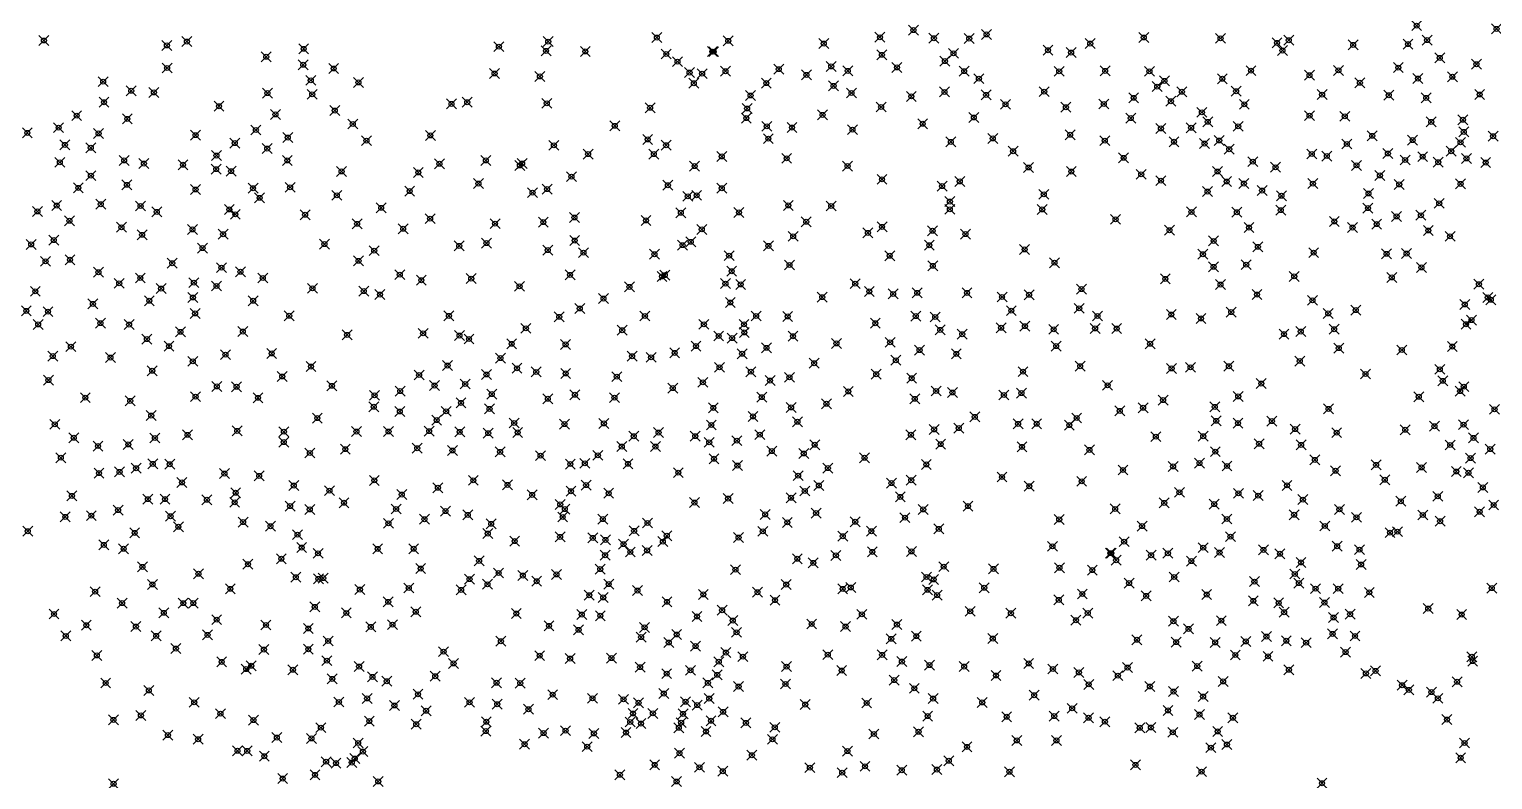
# Model space of a CAD drawing. Header units: millimetres. Extents: x 476859 to 479474, y 2367368 to 2370543.
# Drawn here: x 477273 to 477863, y 2368488 to 2368791 of the extents above; entities that cross this region are included whole.
import ezdxf

# ---------------------------------------------------------------- set-up
doc = ezdxf.new("R2010")
doc.units = ezdxf.units.MM
doc.header["$PDMODE"] = 35
doc.header["$PDSIZE"] = 2

msp = doc.modelspace()

# ---------------------------------------------------------------- linework, layer by layer
for p in [(477832.669, 2368792.221, 13.226), (477864.88, 2368790.929, 13.54), (477279.37, 2368786.245, 8.68), (477337, 2368785.811, 15.32), (477482.636, 2368785.794, 17.405), (477526.402, 2368787.443, 19.458), (477555.195, 2368786.117, 20.186), (477593.674, 2368785.01, 20.164), (477616.343, 2368787.539, 19.683), (477629.821, 2368790.42, 19.453), (477638.081, 2368787.171, 19.111), (477652.314, 2368787.024, 18.585), (477659.308, 2368788.68, 18.464), (477701.092, 2368785.004, 17.077), (477722.682, 2368787.452, 16.42), (477753.636, 2368787.122, 16.118), (477776.369, 2368785.265, 14.753), (477781.126, 2368786.356, 14.765), (477836.871, 2368786.408, 13.162), (477328.937, 2368784.268, 14.929), (477368.955, 2368779.683, 15.297), (477384.061, 2368782.88, 16.759), (477462.768, 2368783.751, 16.871), (477481.753, 2368782.064, 17.36), (477497.588, 2368781.838, 18.126), (477530.221, 2368780.794, 19.105), (477548.799, 2368781.763, 19.879), (477549.319, 2368781.73, 19.804), (477617.125, 2368780.469, 19.597), (477645.994, 2368781.058, 18.493), (477684.087, 2368782.31, 17.651), (477693.378, 2368781.375, 16.893), (477778.579, 2368782.193, 14.901), (477807.074, 2368784.455, 14.59), (477829.181, 2368784.797, 13.661), (477841.975, 2368779.243, 13.538), (477329.002, 2368775.153, 14.716), (477383.89, 2368776.462, 15.206), (477396.154, 2368774.958, 15.251), (477534.747, 2368777.701, 19.055), (477539.591, 2368773.309, 19.023), (477554.087, 2368773.836, 18.813), (477575.555, 2368774.69, 19.542), (477596.687, 2368775.799, 19.723), (477603.379, 2368774.001, 19.844), (477623.196, 2368775.401, 19.539), (477642.535, 2368777.953, 18.438), (477650.28, 2368773.881, 18.228), (477688.595, 2368773.819, 16.951), (477707.125, 2368773.986, 15.64), (477724.951, 2368773.808, 15.399), (477765.888, 2368774.091, 15.706), (477801.146, 2368774.203, 14.306), (477825.274, 2368775.313, 13.67), (477856.754, 2368776.692, 13.637), (477303.235, 2368769.652, 12.45), (477386.913, 2368770.173, 15.175), (477406.129, 2368769.341, 15.07), (477461.016, 2368772.942, 16.525), (477479.273, 2368771.758, 17.23), (477541.327, 2368768.999, 18.889), (477544.639, 2368772.88, 18.792), (477570.55, 2368769.069, 19.163), (477586.69, 2368772.389, 19.943), (477597.656, 2368767.95, 19.59), (477656.243, 2368770.862, 18.29), (477728.117, 2368767.651, 15.287), (477731.022, 2368769.974, 15.479), (477754.357, 2368770.825, 15.841), (477789.473, 2368772.233, 14.361), (477809.789, 2368769.208, 14.133), (477833.196, 2368770.898, 13.594), (477847.069, 2368771.621, 13.13), (477303.583, 2368761.36, 12.624), (477314.539, 2368765.985, 12.883), (477323.695, 2368765.318, 12.611), (477369.446, 2368765.026, 15.26), (477387.509, 2368764.554, 15.124), (477449.97, 2368761.35, 17.572), (477564.184, 2368764.075, 19.204), (477604.848, 2368765.072, 19.584), (477628.995, 2368763.72, 18.608), (477642.366, 2368765.503, 18.503), (477659.132, 2368764.313, 18.304), (477682.562, 2368765.624, 16.99), (477718.609, 2368763.13, 16.094), (477733.614, 2368761.755, 15.201), (477738.052, 2368765.57, 15.489), (477759.905, 2368765.806, 15.624), (477794.553, 2368764.426, 14.305), (477821.422, 2368764.183, 13.872), (477836.507, 2368763.118, 13.694), (477858.08, 2368764.479, 13.022), (477292.564, 2368755.956, 10.849), (477349.946, 2368759.762, 15.27), (477372.683, 2368756.431, 14.813), (477396.573, 2368757.997, 15.144), (477443.648, 2368760.679, 16.178), (477482.04, 2368760.93, 17.224), (477523.702, 2368759.125, 18.32), (477562.808, 2368758.829, 18.861), (477593.211, 2368756.26, 18.304), (477616.811, 2368759.425, 18.788), (477666.942, 2368760.505, 17.742), (477691.286, 2368759.334, 16.15), (477706.547, 2368760.649, 16.049), (477746.103, 2368757.273, 15.574), (477763.206, 2368760.507, 15.894), (477789.521, 2368755.941, 14.711), (477803.674, 2368755.682, 13.789), (477285.288, 2368751.115, 10.064), (477312.979, 2368754.652, 12.55), (477364.805, 2368750.155, 14.792), (477403.856, 2368752.577, 14.7), (477509.434, 2368751.838, 17.65), (477562.48, 2368754.965, 18.904), (477570.705, 2368751.639, 18.491), (477580.896, 2368751.155, 38.294), (477605.28, 2368750.315, 18.481), (477633.559, 2368752.672, 18.613), (477654.184, 2368755.207, 18.136), (477717.434, 2368754.963, 16.022), (477729.59, 2368750.78, 15.807), (477741.771, 2368751.086, 15.365), (477748.48, 2368753.46, 15.486), (477760.748, 2368751.652, 15.592), (477838.555, 2368753.423, 13.746), (477851.318, 2368754.288, 13.042), (477272.691, 2368748.992, 10.159), (477287.821, 2368744.172, 10.1), (477301.404, 2368748.771, 10.83), (477340.496, 2368748.09, 15.12), (477356.281, 2368744.906, 14.767), (477377.634, 2368747.115, 14.718), (477409.366, 2368745.88, 14.679), (477435.131, 2368747.969, 16.16), (477484.938, 2368743.993, 16.81), (477522.722, 2368746.373, 17.999), (477530.158, 2368744.04, 17.951), (477571.356, 2368746.669, 18.166), (477644.905, 2368745.353, 18.436), (477661.821, 2368746.76, 17.083), (477693.013, 2368748.226, 16.16), (477706.943, 2368745.863, 16.191), (477734.871, 2368745.428, 15.7), (477747.168, 2368744.697, 15.067), (477753.101, 2368745.926, 15.129), (477804.532, 2368744.52, 13.462), (477814.759, 2368747.808, 13.841), (477831.045, 2368746.101, 13.417), (477850.374, 2368745.2, 13.048), (477851.674, 2368749.38, 13.37), (477863.472, 2368747.66, 12.452), (477298.249, 2368743.018, 10.594), (477311.711, 2368737.892, 11.019), (477348.908, 2368739.855, 15.827), (477369.364, 2368742.678, 14.706), (477377.47, 2368737.898, 14.621), (477457.485, 2368737.892, 14.549), (477498.718, 2368740.457, 17.014), (477525.195, 2368740.463, 17.974), (477552.576, 2368739.503, 17.993), (477578.729, 2368738.731, 17.675), (477670.002, 2368741.595, 16.633), (477714.559, 2368738.95, 16.01), (477757.108, 2368742.412, 14.944), (477790.396, 2368740.481, 14.525), (477796.469, 2368739.668, 13.481), (477821.074, 2368740.686, 12.94), (477828.018, 2368738.08, 13.268), (477835.109, 2368739.411, 12.97), (477846.618, 2368741.609, 13.122), (477852.751, 2368738.688, 13.001), (477285.779, 2368737.141, 10.21), (477319.651, 2368736.65, 12.394), (477335.411, 2368736.152, 12.341), (477348.792, 2368734.379, 14.72), (477354.806, 2368733.569, 14.22), (477399.344, 2368733.457, 14.56), (477430.267, 2368733.045, 14.68), (477438.772, 2368736.545, 14.72), (477471.218, 2368735.894, 15.281), (477472.086, 2368736.656, 15.675), (477541.641, 2368735.6, 17.891), (477603.301, 2368735.635, 17.897), (477676.264, 2368735.046, 16.427), (477693.47, 2368733.42, 16.165), (477721.66, 2368732.297, 15.82), (477752.409, 2368733.43, 14.869), (477766.6, 2368737.392, 14.667), (477775.797, 2368735.135, 14.204), (477808.417, 2368735.905, 13.243), (477817.873, 2368731.847, 13.41), (477841.375, 2368737.178, 13.021), (477860.503, 2368737.04, 10.94), (477293.243, 2368726.829, 9.67), (477298.285, 2368731.772, 10.077), (477312.814, 2368728.061, 10.797), (477340.474, 2368726.177, 12.32), (477363.653, 2368726.706, 14.763), (477378.572, 2368727.049, 14.67), (477454.501, 2368728.56, 17.369), (477482.161, 2368726.346, 16.79), (477491.968, 2368731.359, 16.785), (477530.859, 2368727.89, 17.632), (477552.562, 2368726.675, 17.61), (477617.177, 2368730.274, 17.514), (477641.371, 2368727.546, 17.285), (477648.506, 2368729.441, 16.875), (477729.608, 2368729.733, 15.522), (477756.08, 2368729.407, 14.917), (477763.022, 2368728.57, 14.738), (477790.855, 2368728.549, 13.742), (477825.654, 2368728.233, 13.103), (477850.381, 2368728.44, 11.299), (477302.289, 2368720.24, 9.832), (477366.304, 2368722.822, 14.592), (477397.425, 2368723.834, 14.9), (477426.772, 2368725.55, 14.59), (477476.312, 2368724.915, 15.56), (477538.878, 2368723.437, 17.464), (477542.463, 2368723.831, 17.648), (477644.523, 2368721.306, 16.881), (477682.36, 2368724.245, 16.165), (477748.398, 2368725.326, 15.457), (477770.39, 2368725.763, 14.94), (477778.158, 2368723.663, 14.814), (477813.254, 2368724.568, 13.67), (477841.791, 2368720.603, 12.175), (477276.726, 2368717.339, 9.53), (477284.508, 2368719.687, 9.865), (477318.327, 2368719.514, 11.182), (477324.865, 2368717.145, 11.32), (477354.106, 2368718.129, 12.493), (477356.525, 2368716.167, 12.974), (477384.654, 2368716.007, 16.493), (477415.301, 2368718.794, 14.36), (477435.022, 2368714.41, 14.269), (477493.209, 2368714.885, 16.594), (477536.082, 2368716.814, 17.364), (477559.512, 2368716.936, 17.44), (477579.403, 2368719.772, 17.34), (477596.722, 2368719.516, 17.876), (477644.515, 2368718.189, 17.001), (477681.77, 2368718.142, 16.331), (477711.319, 2368714.151, 15.552), (477741.905, 2368717.128, 14.95), (477760.185, 2368717.007, 15.257), (477777.905, 2368717.85, 14.538), (477813.043, 2368718.686, 13.327), (477824.582, 2368715.343, 12.837), (477834.385, 2368715.785, 12.524), (477289.641, 2368713.564, 9.36), (477310.595, 2368710.946, 10.077), (477339.252, 2368710.069, 12.078), (477405.596, 2368712.333, 14.178), (477424.168, 2368710.333, 16.54), (477461.195, 2368712.414, 14.11), (477480.657, 2368713.021, 15.308), (477522.028, 2368713.699, 20.495), (477544.523, 2368710.105, -0.006), (477586.63, 2368713.168, 17.31), (477611.49, 2368708.688, 17.113), (477617.186, 2368711.099, 17.125), (477637.57, 2368709.529, 16.905), (477650.801, 2368708.21, 16.82), (477733.046, 2368709.778, 14.74), (477765.105, 2368710.822, 15.269), (477799.476, 2368713.302, 14.207), (477806.833, 2368710.843, 13.977), (477816.549, 2368712.223, 13.052), (477837.383, 2368709.647, 12.275), (477274.221, 2368704.043, 9.651), (477283.317, 2368705.767, 9.424), (477318.945, 2368707.911, 9.95), (477343.309, 2368702.565, 11.502), (477351.587, 2368708.127, 11.995), (477392.419, 2368704.179, 14.168), (477446.767, 2368703.431, 14.01), (477457.745, 2368704.58, 14.07), (477493.304, 2368705.593, 16.42), (477536.768, 2368703.735, 20.962), (477540.091, 2368705.077, 16.856), (477571.372, 2368703.457, 18.756), (477581.364, 2368707.301, 17.209), (477636.239, 2368703.728, 16.972), (477750.834, 2368705.435, 15.232), (477768.68, 2368703.07, 15.166), (477846.128, 2368707.287, 10.78), (477280.009, 2368697.213, 9.574), (477289.86, 2368697.85, 9.243), (477331.075, 2368696.466, 10.989), (477406.174, 2368697.427, 13.936), (477412.496, 2368701.536, 14.025), (477482.439, 2368701.754, 16.39), (477496.851, 2368700.706, 16.36), (477525.458, 2368700.072, 18.359), (477555.537, 2368699.521, 17.168), (477620.275, 2368699.486, 16.54), (477674.656, 2368702.007, 16.511), (477686.691, 2368696.668, 15.821), (477746.528, 2368700.064, 15.032), (477791.152, 2368700.707, 14.241), (477820.564, 2368700.244, 12.792), (477828.614, 2368700.345, 12.643), (477301.349, 2368692.813, 9.106), (477350.901, 2368694.682, 11.607), (477358.575, 2368693, 11.56), (477367.562, 2368690.513, 12.199), (477422.803, 2368691.858, 13.63), (477491.426, 2368691.769, 16.33), (477528.485, 2368691.146, 16.974), (477529.64, 2368691.68, 20.962), (477556.584, 2368693.241, 17.049), (477579.882, 2368695.754, 36.415), (477637.662, 2368695.413, 16.373), (477750.831, 2368695.006, 14.847), (477763.975, 2368695.881, 14.75), (477783.345, 2368691.159, 14.12), (477822.641, 2368690.722, 12.439), (477834.578, 2368694.751, 12.24), (477275.892, 2368685.133, 9.495), (477309.703, 2368688.351, 8.975), (477318.211, 2368690.5, 9.816), (477326.579, 2368686.236, 10.23), (477339.809, 2368688.609, 10.506), (477348.895, 2368687.289, 10.47), (477387.579, 2368686.329, 13.656), (477408.295, 2368685.216, 13.69), (477431.496, 2368689.601, 13.69), (477451.611, 2368690.251, 16.26), (477471.102, 2368687.156, 15.4), (477515.383, 2368686.933, 17.815), (477554.051, 2368688.235, 16.559), (477560.205, 2368687.923, 16.984), (477606.375, 2368688.207, 16.506), (477612.054, 2368685.091, 16.146), (477697.558, 2368686.02, 15.712), (477731.369, 2368690.122, 14.69), (477753.605, 2368687.847, 14.691), (477857.779, 2368687.987, 10.429), (477299.105, 2368680.05, 9.186), (477321.846, 2368681.344, 9.46), (477339.428, 2368682.64, 10.22), (477363.698, 2368681.344, 11.014), (477414.807, 2368683.813, 13.657), (477504.918, 2368682.219, 18.837), (477556.024, 2368680.621, 16.398), (477593.061, 2368682.784, 16.537), (477621.671, 2368684.072, 15.916), (477631.384, 2368684.518, 15.565), (477651.443, 2368684.477, 16.212), (477665.552, 2368682.855, 15.955), (477676.449, 2368683.749, 15.898), (477768.311, 2368683.833, 14.145), (477790.674, 2368681.491, 13.606), (477852.076, 2368679.824, 11.088), (477861.332, 2368682.663, 10.333), (477862.533, 2368681.736, 10.323), (477272.258, 2368677.25, 9.737), (477280.992, 2368676.93, 9.374), (477340.29, 2368676.202, 10.235), (477378.225, 2368675.264, 11.981), (477442.614, 2368675.236, 13.928), (477487.051, 2368674.853, 14.56), (477495.346, 2368678.205, 15.781), (477521.613, 2368675.192, 19.502), (477566.445, 2368675.181, 16.83), (477579.15, 2368675.022, 16.704), (477630.781, 2368675.127, 15.364), (477638.625, 2368674.783, 15.646), (477669.292, 2368677.336, 15.645), (477696.663, 2368678.272, 15.3), (477704.047, 2368675.184, 15.096), (477733.801, 2368675.796, 14.624), (477745.735, 2368674.208, 14.498), (477757.922, 2368676.769, 14.6), (477797.013, 2368676.203, 13.279), (477808.117, 2368677.55, 12.599), (477854.783, 2368673.548, 10.527), (477277.04, 2368671.8, 9.54), (477302.12, 2368672.298, 9.137), (477313.701, 2368671.729, 9.127), (477334.419, 2368668.803, 9.52), (477359.531, 2368668.92, 10.409), (477401.555, 2368667.572, 15.676), (477432.198, 2368668.21, 13.784), (477446.875, 2368667.307, 14.031), (477473.623, 2368670.209, 14.49), (477512.447, 2368669.435, 15.89), (477545.362, 2368671.823, 16.111), (477551.332, 2368667.12, 16.165), (477561.541, 2368671.831, 16.124), (477561.669, 2368668.543, 16.056), (477581.287, 2368667.042, 16.369), (477614.466, 2368672.26, 15.998), (477640.629, 2368669.599, 15.507), (477649.497, 2368667.849, 15.507), (477665.162, 2368670.423, 15.386), (477674.784, 2368671.081, 15.068), (477686.371, 2368669.814, 30.085), (477703.076, 2368670.185, 15.587), (477711.748, 2368670.112, 16.511), (477779.205, 2368667.874, 13.732), (477785.96, 2368668.905, 13.651), (477799.416, 2368669.859, 12.69), (477852.55, 2368671.846, 10.584), (477290.253, 2368662.818, 9.092), (477320.863, 2368665.879, 9.232), (477329.77, 2368663.018, 9.565), (477450.684, 2368665.911, 13.914), (477467.905, 2368663.957, 14.24), (477489.634, 2368663.74, 14.38), (477542.2, 2368663.06, 22.016), (477556.762, 2368666.266, 15.839), (477570.612, 2368662.352, 16.24), (477598.802, 2368664.14, 16.11), (477620.437, 2368664.556, -1.029), (477632.329, 2368661.457, 15.259), (477687.363, 2368663.056, 14.943), (477725.221, 2368663.978, 14.984), (477801.277, 2368662.212, 12.22), (477826.657, 2368661.474, 11.32), (477847.064, 2368662.872, 10.96), (477282.94, 2368659.024, 9.748), (477306.198, 2368658.427, 8.78), (477339.344, 2368656.897, 8.94), (477352.52, 2368659.59, 10.342), (477371.174, 2368660.078, 11.09), (477442.074, 2368655.215, 13.18), (477463.38, 2368658.217, 13.56), (477516.424, 2368658.969, 15.386), (477524.089, 2368658.507, 15.826), (477533.589, 2368660.304, 16.153), (477560.773, 2368659.98, 15.861), (477589.818, 2368656.15, 17.602), (477622.741, 2368657.329, 15.496), (477647.118, 2368659.916, 15.383), (477785.567, 2368657.027, 12.747), (477281.175, 2368649.363, 13.863), (477323.025, 2368653.122, 8.807), (477375.431, 2368650.8, 13.168), (477387, 2368654.816, 13.483), (477430.603, 2368651.386, 13.059), (477457.731, 2368651.599, 12.26), (477470.038, 2368654.107, 13.239), (477477.797, 2368652.626, 13.339), (477489.65, 2368652.035, 14.11), (477510.272, 2368650.734, 14.727), (477551.678, 2368654.494, 15.68), (477564.323, 2368652.728, 15.645), (477579.837, 2368650.47, 15.844), (477614.825, 2368651.693, 15.592), (477629.115, 2368650.092, 15.521), (477673.995, 2368652.758, 14.966), (477697.038, 2368654.935, 14.736), (477733.891, 2368654.063, 14.559), (477741.534, 2368654.482, 14.434), (477756.987, 2368654.928, 14.396), (477812.056, 2368651.807, 11.36), (477842.019, 2368653.69, 10.566), (477349.053, 2368646.791, 8.83), (477357.021, 2368646.67, 9.885), (477395.458, 2368647.038, 12.093), (477422.962, 2368644.909, 12.106), (477436.801, 2368647.141, 13.158), (477449.182, 2368647.778, 12.28), (477459.864, 2368643.702, 11.86), (477493.401, 2368643.419, 14.08), (477532.831, 2368646.112, 15.79), (477544.973, 2368648.436, 15.976), (477572.04, 2368649.174, 15.496), (477603.6, 2368644.778, 15.566), (477638.983, 2368644.937, 14.94), (477645.559, 2368644.349, 14.439), (477666.314, 2368643.35, 14.837), (477673.356, 2368644.11, 14.908), (477708.108, 2368647.249, 14.603), (477770.048, 2368647.954, 13.821), (477843.202, 2368649.05, 10.217), (477850.183, 2368644.876, 10.265), (477851.66, 2368646.708, 10.171), (477296.048, 2368642.275, 8.994), (477314.142, 2368640.977, 8.68), (477340.503, 2368642.66, 8.837), (477365.651, 2368642.19, 10.685), (477412.308, 2368638.58, 12.123), (477412.653, 2368643.201, 12.189), (477447.482, 2368640.142, 12.03), (477458.975, 2368637.714, 11.818), (477482.472, 2368641.801, 13.384), (477509.327, 2368642.25, 17.707), (477549.192, 2368638.149, 15.67), (477568.694, 2368642.458, 15.354), (477580.521, 2368638.324, 15.546), (477594.758, 2368639.787, 15.446), (477630.389, 2368641.799, 14.98), (477722.401, 2368638.2, 14.101), (477730.457, 2368641.303, 14.177), (477751.314, 2368638.546, 14.157), (477760.767, 2368642.781, 14.292), (477797.175, 2368637.731, 11.479), (477833.513, 2368642.633, 9.901), (477864.06, 2368637.563, 9.747), (477283.736, 2368631.527, 14.78), (477322.6, 2368635.042, 8.786), (477389.58, 2368634.039, 10.858), (477422.823, 2368636.688, 12.176), (477437.667, 2368633.236, 11.572), (477441.472, 2368636.759, 12.087), (477468.948, 2368632.06, 11.711), (477489.18, 2368631.606, 13.81), (477505.091, 2368631.89, 15.727), (477565.185, 2368634.711, 15.28), (477583.067, 2368632.567, 15.461), (477654.574, 2368634.495, 14.525), (477672.017, 2368631.686, 0.065), (477679.5, 2368631.737, 14.532), (477695.642, 2368634.074, 14.611), (477712.997, 2368636.915, 14.137), (477751.875, 2368632.921, 13.747), (477760.672, 2368632.009, 13.381), (477774.308, 2368632.829, 12.578), (477291.373, 2368626.08, 13.583), (477324.084, 2368625.999, 8.612), (477337.261, 2368627.286, 8.56), (477357.283, 2368628.868, 8.76), (477376.074, 2368628.538, 10.847), (477405.344, 2368628.609, 10.912), (477418.282, 2368628.631, 11.061), (477434.636, 2368628.751, 11.199), (477446.954, 2368628.448, 11.389), (477458.454, 2368627.959, 11.526), (477470.318, 2368628.249, 11.74), (477517.097, 2368626.713, 13.47), (477527.102, 2368628.196, 13.54), (477541.904, 2368626.744, 14.429), (477548.391, 2368631.246, 14.168), (477567.917, 2368627.353, 14.46), (477628.832, 2368627.294, 14.477), (477638.178, 2368629.47, 14.477), (477648.102, 2368630.005, 14.408), (477692.687, 2368631.202, 14.637), (477727.544, 2368626.546, 13.678), (477746.655, 2368626.708, 13.62), (477783.656, 2368629.608, 11.861), (477800.424, 2368628.139, 10.972), (477828.072, 2368629.325, 10.078), (477839.842, 2368630.732, 9.619), (477851.594, 2368631.385, 10.88), (477855.59, 2368626.033, 9.585), (477301.148, 2368622.762, 8.795), (477313.369, 2368623.396, 8.744), (477376.026, 2368624.347, 10.734), (477386.552, 2368619.963, 10.668), (477400.865, 2368621.497, 10.838), (477429.817, 2368621.874, 11.189), (477444.019, 2368620.967, 11.374), (477463.217, 2368620.407, 11.602), (477512.269, 2368622.532, 13.053), (477525.861, 2368622.566, 13.483), (477547.513, 2368624.259, 14.232), (477558.674, 2368624.938, 14.403), (477572.765, 2368620.739, 14.489), (477585.615, 2368619.759, 14.518), (477590.043, 2368623.286, 17.181), (477640.826, 2368623.538, 14.32), (477673.6, 2368622.423, 14.52), (477700.779, 2368621.2, 14.382), (477751.523, 2368620.509, 12.954), (477769.162, 2368623.691, 12.088), (477786.102, 2368623.214, 11.379), (477846.212, 2368623.188, 9.263), (477862.349, 2368621.549, 9.567), (477286.174, 2368618.057, 14.664), (477323.241, 2368615.544, 8.63), (477330.063, 2368615.42, 8.569), (477479.564, 2368618.877, 11.923), (477491.547, 2368615.507, 11.724), (477497.39, 2368615.783, 12.499), (477502.649, 2368619.013, 12.631), (477514.79, 2368615.584, 13.055), (477549.461, 2368617.635, 14.143), (477558.891, 2368614.87, 14.21), (477595.35, 2368613.867, 14.825), (477610.131, 2368618.028, 14.661), (477635.052, 2368615.329, 14.235), (477734.49, 2368614.534, 13.055), (477745.149, 2368615.867, 12.958), (477756.241, 2368614.714, 12.023), (477791.634, 2368617.174, 10.822), (477816.323, 2368615.176, 10.22), (477834.668, 2368614.139, 9.99), (477854.411, 2368617.89, 9.14), (477301.572, 2368611.841, 9.136), (477309.862, 2368612.318, 8.665), (477316.496, 2368613.814, 8.67), (477335, 2368608.092, 10.733), (477352.113, 2368611.65, 10.617), (477366.116, 2368610.734, 10.597), (477412.541, 2368608.922, 10.202), (477452.438, 2368608.932, 10.826), (477535.069, 2368612.027, 13.82), (477583.351, 2368610.813, 14.227), (477628.937, 2368608.983, 14.181), (477665.543, 2368610.267, 13.97), (477697.656, 2368608.545, 14.12), (477714.311, 2368613.099, 13.42), (477799.975, 2368612.801, 10.42), (477819.83, 2368609.172, 10.062), (477848.678, 2368612.494, 9.092), (477853.551, 2368611.984, 9.03), (477290.645, 2368602.668, 14.346), (477356.648, 2368603.913, 10.668), (477380.061, 2368606.824, 10.33), (477394.458, 2368604.781, 9.679), (477423.597, 2368603.203, 10.308), (477438.18, 2368605.951, 10.427), (477466.221, 2368607.098, 11.188), (477476.166, 2368603.08, 11.202), (477491.797, 2368604.555, 11.482), (477497.902, 2368607.01, 11.517), (477507.001, 2368603.714, 11.652), (477586.038, 2368604.641, 13.968), (477591.712, 2368606.861, 13.963), (477620.978, 2368607.817, 14.281), (477624.55, 2368602.254, 14.082), (477676.536, 2368606.555, 13.982), (477737.041, 2368604.092, 12.911), (477760.817, 2368603.697, 11.736), (477768.836, 2368602.774, 11.53), (477780.413, 2368606.906, 10.861), (477841.185, 2368602.477, 8.385), (477859.343, 2368606.062, 8.886), (477309.248, 2368596.942, 8.681), (477321.258, 2368601.339, 10.904), (477328.164, 2368601.361, 10.813), (477345.054, 2368601.094, 10.686), (477356.259, 2368600.072, 11.685), (477378.577, 2368598.57, 10.123), (477386.513, 2368597.221, 9.107), (477400.314, 2368599.903, 9.425), (477421.297, 2368597.376, 10.33), (477441.225, 2368596.54, 10.38), (477487.456, 2368599.221, 11.102), (477489.331, 2368597.355, 11.13), (477541.579, 2368599.98, 13.757), (477555.12, 2368601.567, 13.52), (477580.504, 2368601.901, 13.78), (477633.771, 2368597.205, 14.13), (477651.843, 2368598.548, 13.306), (477711.149, 2368597.401, 13.12), (477730.924, 2368599.836, 12.722), (477751.086, 2368599.339, 11.704), (477786.821, 2368601.162, 10.504), (477801.537, 2368597.23, 10.19), (477826.299, 2368600.491, 8.521), (477858.051, 2368596.277, 8.31), (477863.715, 2368598.989, 8.622), (477287.975, 2368594.183, 13.836), (477298.473, 2368594.703, 11.274), (477330.401, 2368594.46, 10.89), (477333.556, 2368590.238, 9.19), (477359.652, 2368592.116, 10.374), (477370.696, 2368590.449, 10.35), (477418.205, 2368591.598, 9.71), (477432.741, 2368593.272, 10.347), (477450.198, 2368594.988, 10.57), (477459.638, 2368591.403, 10.985), (477488.455, 2368594.15, 11.189), (477504.642, 2368593.301, 11.32), (477522.666, 2368591.727, 11.396), (477570.078, 2368595.194, 13.62), (477579.024, 2368591.991, 13.576), (477590.588, 2368595.751, 13.569), (477606.372, 2368592.25, 0.316), (477626.42, 2368593.876, 14.024), (477688.609, 2368593.185, 13.663), (477721.987, 2368590.475, 12.615), (477756.176, 2368593.339, 11.453), (477783.281, 2368595.073, 10.587), (477795.626, 2368590.542, 9.966), (477808.389, 2368594.026, 10.15), (477835.145, 2368594.976, 8.732), (477842.121, 2368592.454, 8.107), (477272.83, 2368588.418, 14.731), (477315.931, 2368587.75, 11.158), (477381.566, 2368587.03, 9.01), (477458.249, 2368587.478, 10.843), (477469.099, 2368584.424, 10.993), (477487.434, 2368586.133, 10.869), (477500.59, 2368585.75, 11.242), (477505.704, 2368584.925, 11.257), (477517.252, 2368588.569, 11.47), (477530.427, 2368586.614, 11.04), (477559.352, 2368585.863, 13.351), (477569.12, 2368588.378, 13.326), (477601.371, 2368586.416, 13.118), (477612.886, 2368588.435, 13.375), (477640.033, 2368589.348, 12.93), (477757.611, 2368586.218, 11.463), (477821.936, 2368587.841, 9.437), (477824.904, 2368588.243, 8.685), (477303.514, 2368582.896, 11.474), (477311.489, 2368581.346, 11.964), (477383.249, 2368581.822, 8.282), (477389.854, 2368579.499, 8.54), (477413.897, 2368581.293, 8.822), (477428.398, 2368581.358, 9.648), (477505.552, 2368578.748, 11.37), (477513.004, 2368583.202, 11.569), (477515.719, 2368580.048, 11.763), (477522.471, 2368580.694, 11.846), (477528.829, 2368584.229, 11.62), (477598.593, 2368578.688, 12.91), (477613.28, 2368580.102, 12.834), (477629.019, 2368580.291, 12.627), (477685.845, 2368582.328, 13.007), (477709.213, 2368579.576, 12.405), (477709.605, 2368579.578, 12.353), (477714.741, 2368584.203, 12.376), (477725.652, 2368578.73, 12.049), (477732.415, 2368579.526, 11.985), (477746.629, 2368581.8, 12.817), (477753.213, 2368579.826, 11.41), (477770.93, 2368580.91, 11.116), (477777.572, 2368579.334, 10.377), (477800.629, 2368582.364, 9.868), (477809.635, 2368580.998, 9.352), (477319.06, 2368574.037, 8.477), (477361.602, 2368575.124, 8.164), (477375.061, 2368577.334, 8.169), (477431.226, 2368573.375, 8.703), (477454.771, 2368576.466, 10.081), (477503.608, 2368573.147, 11.17), (477558.089, 2368572.923, 12), (477583.029, 2368577.329, 12.848), (477589.471, 2368575.654, 12.88), (477642.041, 2368574.128, 12.484), (477662.106, 2368573.221, 12.3), (477688.697, 2368573.709, 10.981), (477701.948, 2368572.763, 12.388), (477711.525, 2368576.742, 12.415), (477741.866, 2368576.397, 11.127), (477786.066, 2368575.846, 10.189), (477810.259, 2368575.005, 8.81), (477323.089, 2368566.952, 8.189), (477341.652, 2368571.27, 8.357), (477380.905, 2368569.875, 8.056), (477389.991, 2368569.19, 8.066), (477391.926, 2368569.521, 7.991), (477450.919, 2368569.101, 9.01), (477458.154, 2368567.032, 9.037), (477462.64, 2368571.575, 10.108), (477472.405, 2368570.55, 10.078), (477477.972, 2368568.263, 10.014), (477485.952, 2368570.988, 10.56), (477507.013, 2368567.127, 11.024), (477578.58, 2368566.934, 11.552), (477635.081, 2368569.979, 12.386), (477637.998, 2368568.986, 12.088), (477716.759, 2368567.53, 12.053), (477734.966, 2368569.979, 11.239), (477767.267, 2368568.107, 10.58), (477783.539, 2368571.183, 10.094), (477785.212, 2368567.516, 10.374), (477300.005, 2368564.068, 8.56), (477354.496, 2368565.193, 7.52), (477406.737, 2368564.89, 8.313), (477426.415, 2368565.542, 8.525), (477447.518, 2368564.758, 9.343), (477499.184, 2368562.637, 10.249), (477504.822, 2368561.725, 10.4), (477518.616, 2368564.515, 11.202), (477545.157, 2368562.948, 11.284), (477566.985, 2368563.839, 11.217), (477601.328, 2368565.171, 12.324), (477604.558, 2368565.739, 12.464), (477635.535, 2368564.793, 12.34), (477639.361, 2368562.668, 12.32), (477658.359, 2368565.647, 12.26), (477697.93, 2368563.104, 12.754), (477723.647, 2368562.355, 11.482), (477748.045, 2368562.907, 10.717), (477791.934, 2368565.254, 9.936), (477801.082, 2368565.276, 9.311), (477813.605, 2368563.77, 8.56), (477862.928, 2368565.494, 7.665), (477283.424, 2368555.045, 9.027), (477310.857, 2368559.436, 8.354), (477327.695, 2368555.521, 7.65), (477335.539, 2368559.417, 7.804), (477339.572, 2368559.467, 7.792), (477388.524, 2368557.905, 7.76), (477401.244, 2368555.474, 8.163), (477418.147, 2368559.964, 8.35), (477429.224, 2368555.948, 8.308), (477469.78, 2368555.232, 9.098), (477530.509, 2368559.957, 10.842), (477552.72, 2368556.559, 10.892), (477574.047, 2368560.627, 11.483), (477609.074, 2368554.92, 12.082), (477652.74, 2368556.142, 12.125), (477669.107, 2368555.344, 12.391), (477688.402, 2368560.718, 12.41), (477700.115, 2368555.438, 12.556), (477766.831, 2368560.364, 10.34), (477777.067, 2368559.506, 10.33), (477779.247, 2368555.752, 10.155), (477795.508, 2368559.678, 9.526), (477805.843, 2368554.955, 8.864), (477837.327, 2368557.237, 6.56), (477850.825, 2368554.841, 8.12), (477296.468, 2368550.539, 8.532), (477316.43, 2368550.001, 7.918), (477348.997, 2368552.776, 7.828), (477368.86, 2368550.628, 7.54), (477385.927, 2368549.206, 7.545), (477411.097, 2368549.848, 8.2), (477419.871, 2368550.764, 8.28), (477482.952, 2368550.271, 9.524), (477496.133, 2368554.823, 10.141), (477503.627, 2368554.365, 10.044), (477521.474, 2368549.661, 10.235), (477542.607, 2368554.066, 10.78), (477557.005, 2368552.413, 10.524), (477588.809, 2368551.023, 12.218), (477602.472, 2368549.983, 12.11), (477623.192, 2368550.811, 12.353), (477695.344, 2368552.552, 13.201), (477734.627, 2368552.119, 10.864), (477740.724, 2368549.027, 10.617), (477753.937, 2368552.378, 10.476), (477799.199, 2368553.637, 9.007), (477288.152, 2368546.202, 8.67), (477324.605, 2368546.237, 7.718), (477345.314, 2368546.64, 7.803), (477393.931, 2368544.184, 8.075), (477463.554, 2368544.062, 8.732), (477494.876, 2368548.666, 9.626), (477520.065, 2368545.745, 10.104), (477531.224, 2368543.563, 10.176), (477534.406, 2368546.792, 10.196), (477558.548, 2368547.678, 10.601), (477620.879, 2368545.039, 11.808), (477630.996, 2368546.12, 12.035), (477661.793, 2368545.144, 12.3), (477719.934, 2368544.681, 12.937), (477735.739, 2368543.701, 10.605), (477751.461, 2368543.603, 10.387), (477763.783, 2368543.997, 9.727), (477772.102, 2368545.972, 9.374), (477780.141, 2368544.271, 9.617), (477788.099, 2368543.506, 9.284), (477798.786, 2368547.041, 8.827), (477807.812, 2368546.181, 8.359), (477300.69, 2368538.364, 7.89), (477332.56, 2368541.128, 7.659), (477368.045, 2368540.723, 7.689), (477385.941, 2368540.863, 7.256), (477440.458, 2368539.881, 7.826), (477479.195, 2368538.256, 9.117), (477508.093, 2368537.266, 9.28), (477542.03, 2368542.103, 10.158), (477554.23, 2368539.509, 10.229), (477561.084, 2368537.861, 10.3), (477595.315, 2368538.661, 11.58), (477617.221, 2368538.564, 11.67), (477759.572, 2368538.538, 9.58), (477772.748, 2368537.974, 8.403), (477804.034, 2368539.715, 7.87), (477854.872, 2368537.824, 8.089), (477351.005, 2368535.734, 7.18), (477360.927, 2368532.851, 7.472), (477362.929, 2368534.18, 7.567), (477379.725, 2368532.566, 7.327), (477393.432, 2368536.25, 7.908), (477406.405, 2368533.87, 7.956), (477444.476, 2368535.128, 7.71), (477491.444, 2368537.083, 9.183), (477519.669, 2368533.616, 9.51), (477539.949, 2368532.348, 10.292), (477551.379, 2368535.821, 10.11), (477578.709, 2368533.84, 10.927), (477600.916, 2368532.255, 11.589), (477625.18, 2368535.858, 11.428), (477636.312, 2368534.46, 11.886), (477650.281, 2368533.862, 12.237), (477676.296, 2368535.126, 22.383), (477686.044, 2368532.895, 11.916), (477696.522, 2368531.513, 11.903), (477716.162, 2368533.446, 11.216), (477744.218, 2368534.046, 10.411), (477781.183, 2368532.574, 8), (477816.091, 2368532.116, 8.304), (477855.233, 2368536.046, 7.932), (477304.243, 2368527.228, 7.439), (477395.596, 2368528.896, 7.855), (477411.803, 2368529.692, 7.69), (477417.564, 2368527.935, 7.62), (477437.104, 2368529.959, 7.551), (477461.812, 2368527.34, 7.831), (477471.331, 2368527.181, 8.031), (477530.387, 2368531.013, 9.62), (477546.98, 2368527.271, 9.71), (477550.747, 2368530.535, 10.066), (477559.371, 2368525.808, 9.73), (477578.23, 2368526.847, 9.57), (477622.096, 2368528.396, 11.389), (477663.107, 2368530.269, 11.784), (477700.486, 2368526.684, 13.2), (477712.249, 2368530.181, 11.211), (477725.131, 2368525.832, 10.555), (477754.688, 2368527.867, 9.523), (477812.216, 2368531.11, 8.238), (477826.789, 2368526.318, 8.03), (477848.972, 2368527.721, 7.622), (477321.646, 2368524.247, 7.12), (477339.96, 2368519.457, 7.436), (477398.272, 2368519.586, 7.606), (477409.627, 2368521.016, 7.581), (477430.142, 2368522.686, 7.407), (477450.922, 2368519.457, 7.29), (477484.417, 2368522.526, 8.32), (477500.479, 2368521.047, 8.57), (477512.983, 2368520.645, 8.708), (477529.184, 2368522.997, 9.385), (477537.972, 2368519.679, 9.747), (477547.549, 2368520.968, 9.768), (477630.189, 2368525.085, 11.274), (477637.756, 2368520.953, 11.4), (477678.503, 2368522.304, 11.431), (477734.683, 2368523.798, 11.813), (477746.581, 2368521.787, 9.295), (477829.532, 2368524.454, 8.098), (477838.62, 2368523.568, 8.114), (477841.234, 2368521.049, 7.923), (477318.433, 2368514.179, 7.35), (477350.498, 2368514.862, 7.23), (477420.633, 2368518.172, 7.55), (477433.392, 2368516.042, 7.356), (477462.087, 2368518.686, 7.32), (477474.669, 2368516.643, 7.89), (477516.795, 2368514.943, 8.54), (477519.033, 2368519.27, 8.921), (477524.827, 2368514.992, 8.669), (477536.974, 2368514.799, 9.618), (477542.686, 2368518.346, 9.664), (477553.123, 2368515.608, 9.584), (477586.238, 2368518.541, 9.42), (477610.974, 2368519.182, 11.286), (477635.571, 2368513.915, 10.959), (477657.588, 2368519.386, 10.959), (477667.427, 2368513.61, 11.507), (477686.59, 2368513.904, 11.307), (477693.815, 2368517.012, 13.127), (477732.44, 2368516.186, 10.248), (477745.144, 2368514.499, 9.089), (477307.365, 2368512.369, 7.31), (477363.801, 2368512.275, 7.388), (477391.022, 2368509.236, 7.42), (477410.529, 2368511.889, 7.452), (477429.423, 2368510.596, 7.291), (477457.473, 2368507.842, 7.56), (477457.686, 2368511.603, 7.18), (477489.605, 2368508.018, 7.937), (477515.678, 2368511.526, 8.329), (477520.037, 2368510.872, 8.629), (477535.272, 2368509.208, 9.23), (477536.18, 2368511.238, 9.618), (477546.229, 2368507.682, 9.622), (477548.255, 2368512.023, 9.602), (477562.324, 2368511.149, 9.335), (477573.955, 2368509.355, 9.279), (477700.445, 2368513.221, 11.289), (477707.009, 2368511.632, 11.316), (477721.048, 2368509.197, 11.18), (477725.553, 2368509.294, 10.659), (477752.452, 2368507.701, 9.49), (477758.602, 2368513.23, 8.76), (477844.886, 2368512.515, 8.143), (477329.349, 2368506.238, 7.21), (477341.509, 2368504.56, 7.277), (477373.239, 2368505.221, 7.16), (477387.194, 2368504.887, 7.456), (477406.025, 2368503.046, 7.15), (477473.104, 2368502.554, 7.34), (477480.76, 2368507.056, 8.01), (477501.029, 2368506.928, 8.011), (477513.987, 2368507.258, 8.287), (477572.996, 2368504.538, 9.21), (477613.902, 2368506.671, 10.996), (477631.904, 2368507.593, 10.859), (477671.474, 2368504.079, 11.167), (477687.463, 2368504.073, 11.178), (477734.351, 2368507.338, 10.291), (477756.192, 2368502.453, 9.52), (477851.997, 2368503.064, 8.132), (477357.391, 2368499.905, 7.282), (477361.312, 2368499.858, 7.368), (477368.19, 2368497.731, 7.23), (477404.667, 2368496.797, 7.439), (477407.929, 2368499.581, 7.091), (477498.376, 2368501.572, 7.51), (477535.54, 2368498.936, 8.1), (477564.712, 2368498.133, 8.703), (477603.225, 2368499.78, 10.13), (477644.093, 2368495.91, 10.501), (477651.433, 2368501.488, 10.957), (477749.746, 2368501.185, 10.765), (477850.409, 2368497.09, 8.1), (477388.628, 2368490.195, 7.196), (477393.082, 2368495.507, 7.235), (477397.078, 2368494.94, 7.269), (477403.463, 2368495.159, 7.415), (477511.527, 2368490.248, 7.096), (477525.537, 2368494.22, 8.31), (477543.582, 2368493.257, 8.152), (477552.972, 2368491.662, 8.35), (477588.097, 2368493.112, 9.35), (477601.155, 2368491.095, 9.65), (477610.329, 2368493.638, 10.09), (477625.133, 2368492.079, 10.602), (477639.3, 2368492.327, 10.531), (477668.535, 2368491.469, 10.802), (477719.336, 2368494.234, 10.89), (477745.988, 2368491.487, 9.272), (477307.454, 2368486.603, 7.28), (477375.599, 2368488.697, 7.16), (477414.127, 2368487.551, 7.21), (477534.373, 2368487.525, 8.191), (477794.519, 2368486.83, 6.32)]:
    msp.add_point(p)

doc.saveas('drawing.dxf')
